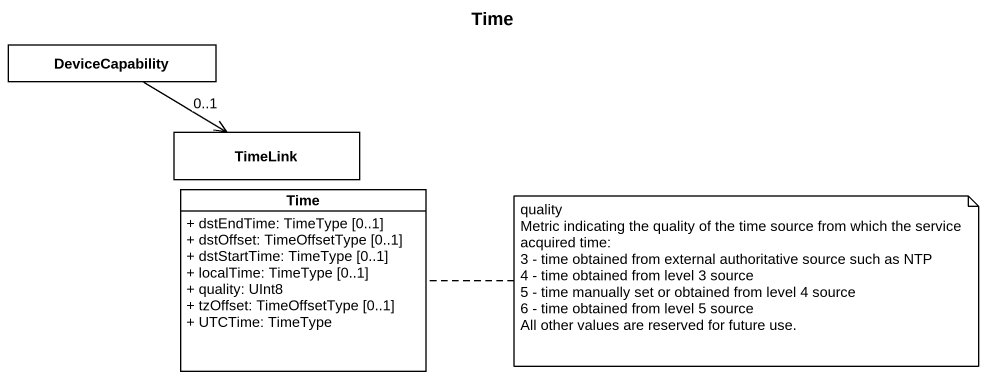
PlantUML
@startuml
title Time
hide circle
hide empty members
skinparam classAttributeIconSize 0
class DeviceCapability
class TimeLink
class Time {
  + dstEndTime: TimeType [0..1]
  + dstOffset: TimeOffsetType [0..1]
  + dstStartTime: TimeType [0..1]
  + localTime: TimeType [0..1]
  + quality: UInt8
  + tzOffset: TimeOffsetType [0..1]
  + UTCTime: TimeType
}
DeviceCapability -right-> "0..1" TimeLink
note right of Time
  quality
  Metric indicating the quality of the time source from which the service acquired time:
  3 - time obtained from external authoritative source such as NTP
  4 - time obtained from level 3 source
  5 - time manually set or obtained from level 4 source
  6 - time obtained from level 5 source
  All other values are reserved for future use.
end note
@enduml
